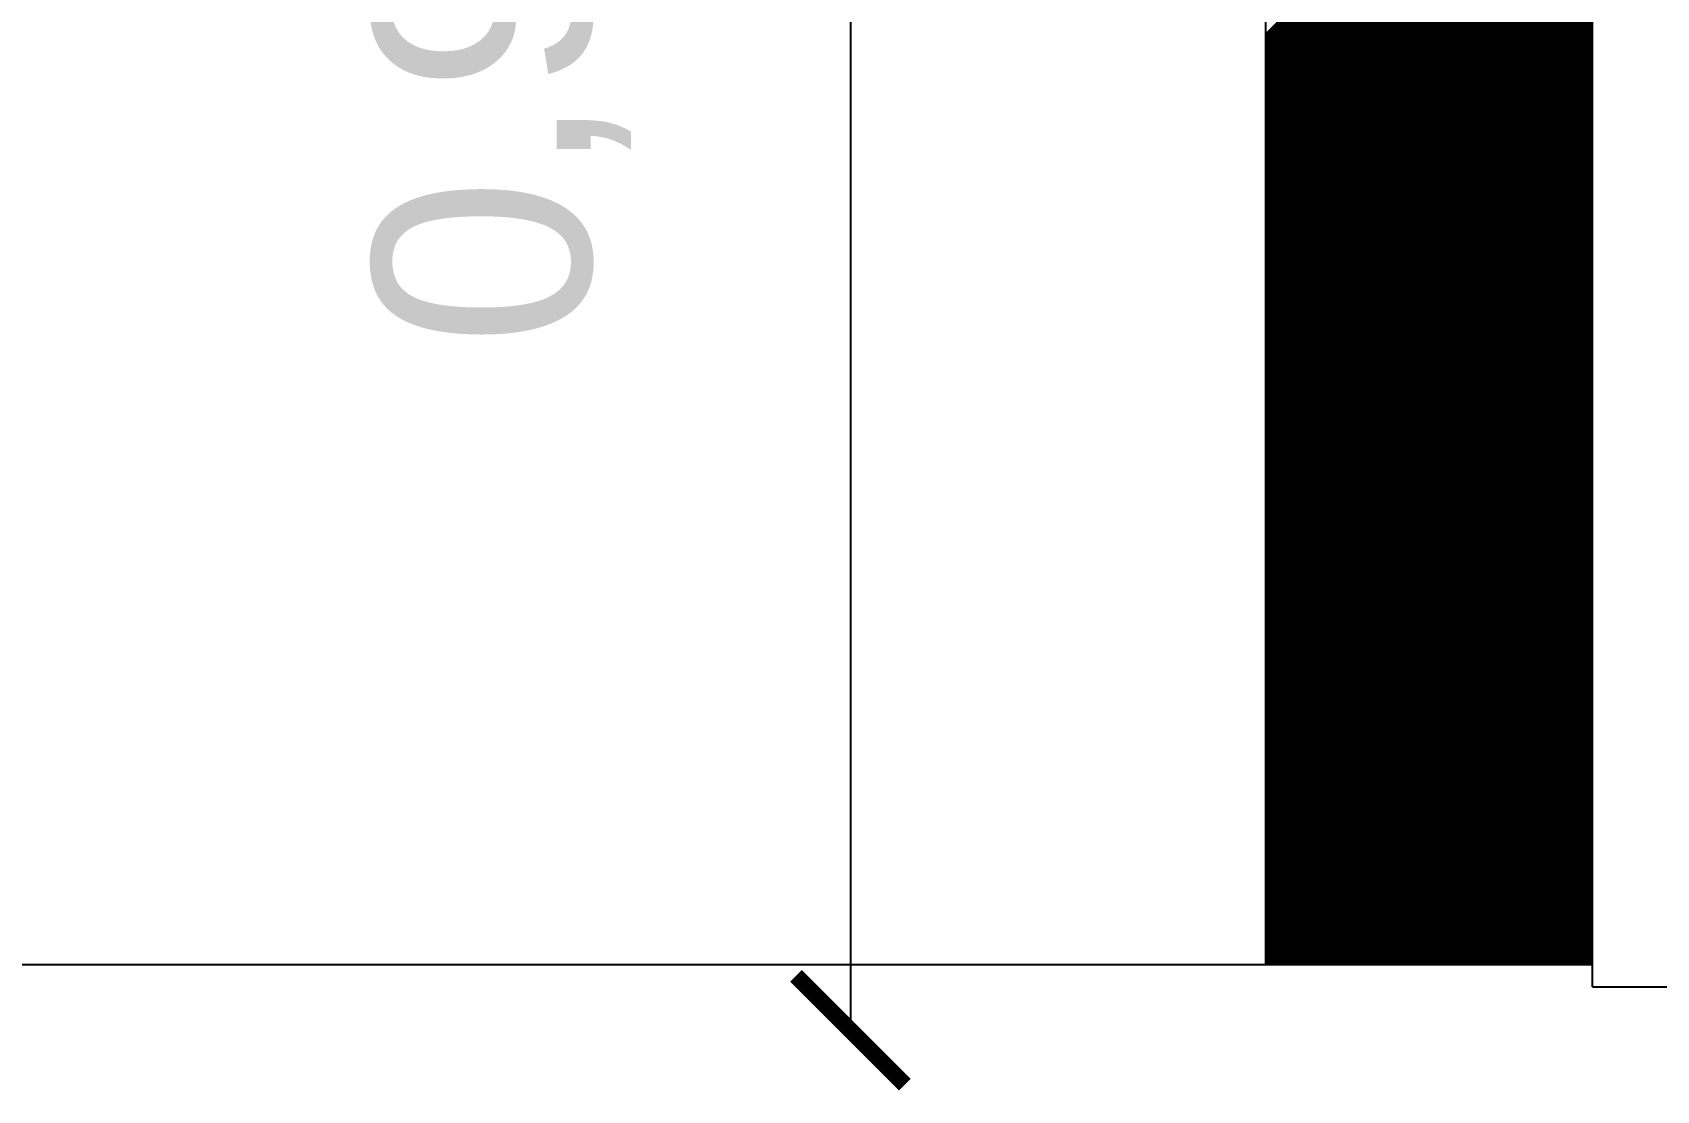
# Model space of a CAD drawing. Header units: millimetres. Extents: x -72 to 470, y 3 to 161.
# Drawn here: x 440.204 to 440.95, y 57.968 to 58.454 of the extents above; entities that cross this region are included whole.
import ezdxf

# ---------------------------------------------------------------- set-up
doc = ezdxf.new("R2010")
doc.units = ezdxf.units.MM
doc.layers.get('0').update_dxf_attribs({"color": 3})
doc.layers.add('COTAS', color=7, linetype='Continuous')
doc.layers.add('LAYER2', color=5, linetype='Continuous')
doc.styles.get("Standard").update_dxf_attribs({"font": 'arial.ttf'})
doc.dimstyles.new('ISO-25', dxfattribs={"dimtxt": 0.1, "dimasz": 0.05, "dimexe": 1.25, "dimexo": 0.625, "dimgap": 0.1, "dimtad": 1, "dimzin": 1, "dimtxsty": 'Standard', "dimblk": 'ARCHTICK', "dimcen": 2.5, "dimse1": 1, "dimse2": 1, "dimazin": 3, "dimtfac": 1, "dimtmove": 0, "dimatfit": 3, "dimldrblk": 'ARCHTICK', "dimfxl": 1, "dimarcsym": 0})

# ---------------------------------------------------------------- blocks, each defined once
blk = doc.blocks.new('_ArchTick')
at = {"color": 0, "linetype": 'ByBlock', "const_width": 0.15}
blk.add_lwpolyline([(-0.5, -0.5), (0.5, 0.5)], dxfattribs=at)
blk = doc.blocks.new('*D85')
at = {"layer": 'COTAS', "color": 0, "lineweight": -2, "transparency": 16777216}
blk.add_line((440.57932, 58.89538), (440.57932, 57.99538), dxfattribs=at)
at = {"layer": 'Defpoints', "color": 0, "transparency": 16777216}
for p in [(440.77023, 58.89538), (440.57932, 57.99538), (440.77023, 57.99538)]:
    blk.add_point(p, dxfattribs=at)
at = {"layer": 'COTAS', "color": 0, "lineweight": -2, "transparency": 16777216, "xscale": 0.05, "yscale": 0.05, "zscale": 0.05}
for p, rotation in [((440.57932, 58.89538), 90), ((440.57932, 57.99538), 270)]:
    blk.add_blockref('_ArchTick', p, dxfattribs=dict(at, rotation=rotation))
at = {"layer": 'COTAS', "color": 0, "transparency": 16777216, "insert": (440.41923, 58.44538), "char_height": 0.1, "attachment_point": 5, "rotation": 90}
blk.add_mtext('0,90', dxfattribs=at)

msp = doc.modelspace()

# ---------------------------------------------------------------- linework, layer by layer
at = {"layer": 'LAYER2'}
for p, q in [((440.77023, 58.02538), (440.77023, 58.89538)), ((440.92023, 58.01538), (440.92023, 58.89538)), ((440.92023, 58.02538), (433.77023, 58.02538)), ((440.92023, 58.01538), (442.40023, 58.01538))]:
    msp.add_line(p, q, dxfattribs=at)
at = {"layer": 'LAYER2', "color": 252, "linetype": 'Continuous', "true_color": 0x939598}
for p, q in [((440.77023, 58.45292), (440.92023, 58.60292)), ((440.77023, 58.45247), (440.92023, 58.60247)), ((440.77023, 58.45157), (440.92023, 58.60157)), ((440.77023, 58.45112), (440.92023, 58.60112)), ((440.77023, 58.45023), (440.92023, 58.60023)), ((440.77023, 58.44978), (440.92023, 58.59978)), ((440.77023, 58.44888), (440.92023, 58.59888)), ((440.77023, 58.44843), (440.92023, 58.59843)), ((440.77023, 58.44753), (440.92023, 58.59753)), ((440.77023, 58.44708), (440.92023, 58.59708)), ((440.77023, 58.44618), (440.92023, 58.59618)), ((440.77023, 58.44574), (440.92023, 58.59574)), ((440.77023, 58.44484), (440.92023, 58.59484)), ((440.77023, 58.44439), (440.92023, 58.59439)), ((440.77023, 58.44349), (440.92023, 58.59349)), ((440.77023, 58.44304), (440.92023, 58.59304)), ((440.77023, 58.44214), (440.92023, 58.59214)), ((440.77023, 58.44169), (440.92023, 58.59169)), ((440.77023, 58.4408), (440.92023, 58.5908)), ((440.77023, 58.44035), (440.92023, 58.59035)), ((440.77023, 58.43945), (440.92023, 58.58945)), ((440.77023, 58.439), (440.92023, 58.589)), ((440.77023, 58.4381), (440.92023, 58.5881)), ((440.77023, 58.43765), (440.92023, 58.58765)), ((440.77023, 58.43676), (440.92023, 58.58676)), ((440.77023, 58.43631), (440.92023, 58.58631)), ((440.77023, 58.43541), (440.92023, 58.58541)), ((440.77023, 58.43496), (440.92023, 58.58496)), ((440.77023, 58.43406), (440.92023, 58.58406)), ((440.77023, 58.43361), (440.92023, 58.58361)), ((440.77023, 58.43271), (440.92023, 58.58271)), ((440.77023, 58.43227), (440.92023, 58.58227)), ((440.77023, 58.43137), (440.92023, 58.58137)), ((440.77023, 58.43092), (440.92023, 58.58092)), ((440.77023, 58.43002), (440.92023, 58.58002)), ((440.77023, 58.42957), (440.92023, 58.57957)), ((440.77023, 58.42867), (440.92023, 58.57867)), ((440.77023, 58.42822), (440.92023, 58.57822)), ((440.77023, 58.42733), (440.92023, 58.57733)), ((440.77023, 58.42688), (440.92023, 58.57688)), ((440.77023, 58.42598), (440.92023, 58.57598)), ((440.77023, 58.42553), (440.92023, 58.57553)), ((440.77023, 58.42463), (440.92023, 58.57463)), ((440.77023, 58.42418), (440.92023, 58.57418)), ((440.77023, 58.42329), (440.92023, 58.57329)), ((440.77023, 58.42284), (440.92023, 58.57284)), ((440.77023, 58.42194), (440.92023, 58.57194)), ((440.77023, 58.42149), (440.92023, 58.57149)), ((440.77023, 58.42059), (440.92023, 58.57059)), ((440.77023, 58.42014), (440.92023, 58.57014)), ((440.77023, 58.41924), (440.92023, 58.56924)), ((440.77023, 58.41879), (440.92023, 58.56879)), ((440.77023, 58.4179), (440.92023, 58.5679)), ((440.77023, 58.41745), (440.92023, 58.56745)), ((440.77023, 58.41655), (440.92023, 58.56655)), ((440.77023, 58.4161), (440.92023, 58.5661)), ((440.77023, 58.4152), (440.92023, 58.5652)), ((440.77023, 58.41475), (440.92023, 58.56475)), ((440.77023, 58.41386), (440.92023, 58.56386)), ((440.77023, 58.41341), (440.92023, 58.56341)), ((440.77023, 58.41251), (440.92023, 58.56251)), ((440.77023, 58.41206), (440.92023, 58.56206)), ((440.77023, 58.41116), (440.92023, 58.56116)), ((440.77023, 58.41071), (440.92023, 58.56071)), ((440.77023, 58.40981), (440.92023, 58.55981)), ((440.77023, 58.40937), (440.92023, 58.55937)), ((440.77023, 58.40847), (440.92023, 58.55847)), ((440.77023, 58.40802), (440.92023, 58.55802)), ((440.77023, 58.40712), (440.92023, 58.55712)), ((440.77023, 58.40667), (440.92023, 58.55667)), ((440.77023, 58.40577), (440.92023, 58.55577)), ((440.77023, 58.40532), (440.92023, 58.55532)), ((440.77023, 58.40443), (440.92023, 58.55443)), ((440.77023, 58.40398), (440.92023, 58.55398)), ((440.77023, 58.40308), (440.92023, 58.55308)), ((440.77023, 58.40263), (440.92023, 58.55263)), ((440.77023, 58.40173), (440.92023, 58.55173)), ((440.77023, 58.40128), (440.92023, 58.55128)), ((440.77023, 58.40039), (440.92023, 58.55039)), ((440.77023, 58.39994), (440.92023, 58.54994)), ((440.77023, 58.39904), (440.92023, 58.54904)), ((440.77023, 58.39859), (440.92023, 58.54859)), ((440.77023, 58.39769), (440.92023, 58.54769)), ((440.77023, 58.39724), (440.92023, 58.54724)), ((440.77023, 58.39634), (440.92023, 58.54634)), ((440.77023, 58.3959), (440.92023, 58.5459)), ((440.77023, 58.395), (440.92023, 58.545)), ((440.77023, 58.39455), (440.92023, 58.54455)), ((440.77023, 58.39365), (440.92023, 58.54365)), ((440.77023, 58.3932), (440.92023, 58.5432)), ((440.77023, 58.3923), (440.92023, 58.5423)), ((440.77023, 58.39185), (440.92023, 58.54185)), ((440.77023, 58.39096), (440.92023, 58.54096)), ((440.77023, 58.39051), (440.92023, 58.54051)), ((440.77023, 58.38961), (440.92023, 58.53961)), ((440.77023, 58.38916), (440.92023, 58.53916)), ((440.77023, 58.38826), (440.92023, 58.53826)), ((440.77023, 58.38781), (440.92023, 58.53781)), ((440.77023, 58.38692), (440.92023, 58.53692)), ((440.77023, 58.38647), (440.92023, 58.53647)), ((440.77023, 58.38557), (440.92023, 58.53557)), ((440.77023, 58.38512), (440.92023, 58.53512)), ((440.77023, 58.38422), (440.92023, 58.53422)), ((440.77023, 58.38377), (440.92023, 58.53377)), ((440.77023, 58.38287), (440.92023, 58.53287)), ((440.77023, 58.38242), (440.92023, 58.53242)), ((440.77023, 58.38153), (440.92023, 58.53153)), ((440.77023, 58.38108), (440.92023, 58.53108)), ((440.77023, 58.38018), (440.92023, 58.53018)), ((440.77023, 58.37973), (440.92023, 58.52973)), ((440.77023, 58.37883), (440.92023, 58.52883)), ((440.77023, 58.37838), (440.92023, 58.52838)), ((440.77023, 58.37749), (440.92023, 58.52749)), ((440.77023, 58.37704), (440.92023, 58.52704)), ((440.77023, 58.37614), (440.92023, 58.52614)), ((440.77023, 58.37569), (440.92023, 58.52569)), ((440.77023, 58.37479), (440.92023, 58.52479)), ((440.77023, 58.37434), (440.92023, 58.52434)), ((440.77023, 58.37344), (440.92023, 58.52344)), ((440.77023, 58.373), (440.92023, 58.523)), ((440.77023, 58.3721), (440.92023, 58.5221)), ((440.77023, 58.37165), (440.92023, 58.52165)), ((440.77023, 58.37075), (440.92023, 58.52075)), ((440.77023, 58.3703), (440.92023, 58.5203)), ((440.77023, 58.3694), (440.92023, 58.5194)), ((440.77023, 58.36895), (440.92023, 58.51895)), ((440.77023, 58.36806), (440.92023, 58.51806)), ((440.77023, 58.36761), (440.92023, 58.51761)), ((440.77023, 58.36671), (440.92023, 58.51671)), ((440.77023, 58.36626), (440.92023, 58.51626)), ((440.77023, 58.36536), (440.92023, 58.51536)), ((440.77023, 58.36491), (440.92023, 58.51491)), ((440.77023, 58.36402), (440.92023, 58.51402)), ((440.77023, 58.36357), (440.92023, 58.51357)), ((440.77023, 58.36267), (440.92023, 58.51267)), ((440.77023, 58.36222), (440.92023, 58.51222)), ((440.77023, 58.36132), (440.92023, 58.51132)), ((440.77023, 58.36087), (440.92023, 58.51087)), ((440.77023, 58.35997), (440.92023, 58.50997)), ((440.77023, 58.35953), (440.92023, 58.50953)), ((440.77023, 58.35863), (440.92023, 58.50863)), ((440.77023, 58.35818), (440.92023, 58.50818)), ((440.77023, 58.35728), (440.92023, 58.50728)), ((440.77023, 58.35683), (440.92023, 58.50683)), ((440.77023, 58.35593), (440.92023, 58.50593)), ((440.77023, 58.35548), (440.92023, 58.50548)), ((440.77023, 58.35459), (440.92023, 58.50459)), ((440.77023, 58.35414), (440.92023, 58.50414)), ((440.77023, 58.35324), (440.92023, 58.50324)), ((440.77023, 58.35279), (440.92023, 58.50279)), ((440.77023, 58.35189), (440.92023, 58.50189)), ((440.77023, 58.35144), (440.92023, 58.50144)), ((440.77023, 58.35055), (440.92023, 58.50055)), ((440.77023, 58.3501), (440.92023, 58.5001)), ((440.77023, 58.3492), (440.92023, 58.4992)), ((440.77023, 58.34875), (440.92023, 58.49875)), ((440.77023, 58.34785), (440.92023, 58.49785)), ((440.77023, 58.3474), (440.92023, 58.4974)), ((440.77023, 58.3465), (440.92023, 58.4965)), ((440.77023, 58.34605), (440.92023, 58.49605)), ((440.77023, 58.34516), (440.92023, 58.49516)), ((440.77023, 58.34471), (440.92023, 58.49471)), ((440.77023, 58.34381), (440.92023, 58.49381)), ((440.77023, 58.34336), (440.92023, 58.49336)), ((440.77023, 58.34246), (440.92023, 58.49246)), ((440.77023, 58.34201), (440.92023, 58.49201)), ((440.77023, 58.34112), (440.92023, 58.49112)), ((440.77023, 58.34067), (440.92023, 58.49067)), ((440.77023, 58.33977), (440.92023, 58.48977)), ((440.77023, 58.33932), (440.92023, 58.48932)), ((440.77023, 58.33842), (440.92023, 58.48842)), ((440.77023, 58.33797), (440.92023, 58.48797)), ((440.77023, 58.33707), (440.92023, 58.48707)), ((440.77023, 58.33663), (440.92023, 58.48663)), ((440.77023, 58.33573), (440.92023, 58.48573)), ((440.77023, 58.33528), (440.92023, 58.48528)), ((440.77023, 58.33438), (440.92023, 58.48438)), ((440.77023, 58.33393), (440.92023, 58.48393)), ((440.77023, 58.33303), (440.92023, 58.48303)), ((440.77023, 58.33258), (440.92023, 58.48258)), ((440.77023, 58.33169), (440.92023, 58.48169)), ((440.77023, 58.33124), (440.92023, 58.48124)), ((440.77023, 58.33034), (440.92023, 58.48034)), ((440.77023, 58.32989), (440.92023, 58.47989)), ((440.77023, 58.32899), (440.92023, 58.47899)), ((440.77023, 58.32854), (440.92023, 58.47854)), ((440.77023, 58.32765), (440.92023, 58.47765)), ((440.77023, 58.3272), (440.92023, 58.4772)), ((440.77023, 58.3263), (440.92023, 58.4763)), ((440.77023, 58.32585), (440.92023, 58.47585)), ((440.77023, 58.32495), (440.92023, 58.47495)), ((440.77023, 58.3245), (440.92023, 58.4745)), ((440.77023, 58.3236), (440.92023, 58.4736)), ((440.77023, 58.32316), (440.92023, 58.47316)), ((440.77023, 58.32226), (440.92023, 58.47226)), ((440.77023, 58.32181), (440.92023, 58.47181)), ((440.77023, 58.32091), (440.92023, 58.47091)), ((440.77023, 58.32046), (440.92023, 58.47046)), ((440.77023, 58.31956), (440.92023, 58.46956)), ((440.77023, 58.31911), (440.92023, 58.46911)), ((440.77023, 58.31822), (440.92023, 58.46822)), ((440.77023, 58.31777), (440.92023, 58.46777)), ((440.77023, 58.31687), (440.92023, 58.46687)), ((440.77023, 58.31642), (440.92023, 58.46642)), ((440.77023, 58.31552), (440.92023, 58.46552)), ((440.77023, 58.31507), (440.92023, 58.46507)), ((440.77023, 58.31417), (440.92023, 58.46417)), ((440.77023, 58.31373), (440.92023, 58.46373)), ((440.77023, 58.31283), (440.92023, 58.46283)), ((440.77023, 58.31238), (440.92023, 58.46238)), ((440.77023, 58.31148), (440.92023, 58.46148)), ((440.77023, 58.31103), (440.92023, 58.46103)), ((440.77023, 58.31013), (440.92023, 58.46013)), ((440.77023, 58.30968), (440.92023, 58.45968)), ((440.77023, 58.30879), (440.92023, 58.45879)), ((440.77023, 58.30834), (440.92023, 58.45834)), ((440.77023, 58.30744), (440.92023, 58.45744)), ((440.77023, 58.30699), (440.92023, 58.45699)), ((440.77023, 58.30609), (440.92023, 58.45609)), ((440.77023, 58.30564), (440.92023, 58.45564)), ((440.77023, 58.30475), (440.92023, 58.45475)), ((440.77023, 58.3043), (440.92023, 58.4543)), ((440.77023, 58.3034), (440.92023, 58.4534)), ((440.77023, 58.30295), (440.92023, 58.45295)), ((440.77023, 58.30205), (440.92023, 58.45205)), ((440.77023, 58.3016), (440.92023, 58.4516)), ((440.77023, 58.3007), (440.92023, 58.4507)), ((440.77023, 58.30026), (440.92023, 58.45026)), ((440.77023, 58.29936), (440.92023, 58.44936)), ((440.77023, 58.29891), (440.92023, 58.44891)), ((440.77023, 58.29801), (440.92023, 58.44801)), ((440.77023, 58.29756), (440.92023, 58.44756)), ((440.77023, 58.29666), (440.92023, 58.44666)), ((440.77023, 58.29621), (440.92023, 58.44621)), ((440.77023, 58.29532), (440.92023, 58.44532)), ((440.77023, 58.29487), (440.92023, 58.44487)), ((440.77023, 58.29397), (440.92023, 58.44397)), ((440.77023, 58.29352), (440.92023, 58.44352)), ((440.77023, 58.29262), (440.92023, 58.44262)), ((440.77023, 58.29217), (440.92023, 58.44217)), ((440.77023, 58.29128), (440.92023, 58.44128)), ((440.77023, 58.29083), (440.92023, 58.44083)), ((440.77023, 58.28993), (440.92023, 58.43993)), ((440.77023, 58.28948), (440.92023, 58.43948)), ((440.77023, 58.28858), (440.92023, 58.43858)), ((440.77023, 58.28813), (440.92023, 58.43813)), ((440.77023, 58.28723), (440.92023, 58.43723)), ((440.77023, 58.28679), (440.92023, 58.43679)), ((440.77023, 58.28589), (440.92023, 58.43589)), ((440.77023, 58.28544), (440.92023, 58.43544)), ((440.77023, 58.28454), (440.92023, 58.43454)), ((440.77023, 58.28409), (440.92023, 58.43409)), ((440.77023, 58.28319), (440.92023, 58.43319)), ((440.77023, 58.28274), (440.92023, 58.43274)), ((440.77023, 58.28185), (440.92023, 58.43185)), ((440.77023, 58.2814), (440.92023, 58.4314)), ((440.77023, 58.2805), (440.92023, 58.4305)), ((440.77023, 58.28005), (440.92023, 58.43005)), ((440.77023, 58.27915), (440.92023, 58.42915)), ((440.77023, 58.2787), (440.92023, 58.4287)), ((440.77023, 58.2778), (440.92023, 58.4278)), ((440.77023, 58.27736), (440.92023, 58.42736)), ((440.77023, 58.27646), (440.92023, 58.42646)), ((440.77023, 58.27601), (440.92023, 58.42601)), ((440.77023, 58.27511), (440.92023, 58.42511)), ((440.77023, 58.27466), (440.92023, 58.42466)), ((440.77023, 58.27376), (440.92023, 58.42376)), ((440.77023, 58.27331), (440.92023, 58.42331)), ((440.77023, 58.27242), (440.92023, 58.42242)), ((440.77023, 58.27197), (440.92023, 58.42197)), ((440.77023, 58.27107), (440.92023, 58.42107)), ((440.77023, 58.27062), (440.92023, 58.42062)), ((440.77023, 58.26972), (440.92023, 58.41972)), ((440.77023, 58.26927), (440.92023, 58.41927)), ((440.77023, 58.26838), (440.92023, 58.41838)), ((440.77023, 58.26793), (440.92023, 58.41793)), ((440.77023, 58.26703), (440.92023, 58.41703)), ((440.77023, 58.26658), (440.92023, 58.41658)), ((440.77023, 58.26568), (440.92023, 58.41568)), ((440.77023, 58.26523), (440.92023, 58.41523)), ((440.77023, 58.26433), (440.92023, 58.41433)), ((440.77023, 58.26389), (440.92023, 58.41389)), ((440.77023, 58.26299), (440.92023, 58.41299)), ((440.77023, 58.26254), (440.92023, 58.41254)), ((440.77023, 58.26164), (440.92023, 58.41164)), ((440.77023, 58.26119), (440.92023, 58.41119)), ((440.77023, 58.26029), (440.92023, 58.41029)), ((440.77023, 58.25984), (440.92023, 58.40984)), ((440.77023, 58.25895), (440.92023, 58.40895)), ((440.77023, 58.2585), (440.92023, 58.4085)), ((440.77023, 58.2576), (440.92023, 58.4076)), ((440.77023, 58.25715), (440.92023, 58.40715)), ((440.77023, 58.25625), (440.92023, 58.40625)), ((440.77023, 58.2558), (440.92023, 58.4058)), ((440.77023, 58.25491), (440.92023, 58.40491)), ((440.77023, 58.25446), (440.92023, 58.40446)), ((440.77023, 58.25356), (440.92023, 58.40356)), ((440.77023, 58.25311), (440.92023, 58.40311)), ((440.77023, 58.25221), (440.92023, 58.40221)), ((440.77023, 58.25176), (440.92023, 58.40176)), ((440.77023, 58.25086), (440.92023, 58.40086)), ((440.77023, 58.25042), (440.92023, 58.40042)), ((440.77023, 58.24952), (440.92023, 58.39952)), ((440.77023, 58.24907), (440.92023, 58.39907)), ((440.77023, 58.24817), (440.92023, 58.39817)), ((440.77023, 58.24772), (440.92023, 58.39772)), ((440.77023, 58.24682), (440.92023, 58.39682)), ((440.77023, 58.24637), (440.92023, 58.39637)), ((440.77023, 58.24548), (440.92023, 58.39548)), ((440.77023, 58.24503), (440.92023, 58.39503)), ((440.77023, 58.24413), (440.92023, 58.39413)), ((440.77023, 58.24368), (440.92023, 58.39368)), ((440.77023, 58.24278), (440.92023, 58.39278)), ((440.77023, 58.24233), (440.92023, 58.39233)), ((440.77023, 58.24143), (440.92023, 58.39143)), ((440.77023, 58.24099), (440.92023, 58.39099)), ((440.77023, 58.24009), (440.92023, 58.39009)), ((440.77023, 58.23964), (440.92023, 58.38964)), ((440.77023, 58.23874), (440.92023, 58.38874)), ((440.77023, 58.23829), (440.92023, 58.38829)), ((440.77023, 58.23739), (440.92023, 58.38739)), ((440.77023, 58.23694), (440.92023, 58.38694)), ((440.77023, 58.23605), (440.92023, 58.38605)), ((440.77023, 58.2356), (440.92023, 58.3856)), ((440.77023, 58.2347), (440.92023, 58.3847)), ((440.77023, 58.23425), (440.92023, 58.38425)), ((440.77023, 58.23335), (440.92023, 58.38335)), ((440.77023, 58.2329), (440.92023, 58.3829)), ((440.77023, 58.23201), (440.92023, 58.38201)), ((440.77023, 58.23156), (440.92023, 58.38156)), ((440.77023, 58.23066), (440.92023, 58.38066)), ((440.77023, 58.23021), (440.92023, 58.38021)), ((440.77023, 58.22931), (440.92023, 58.37931)), ((440.77023, 58.22886), (440.92023, 58.37886)), ((440.77023, 58.22796), (440.92023, 58.37796)), ((440.77023, 58.22752), (440.92023, 58.37752)), ((440.77023, 58.22662), (440.92023, 58.37662)), ((440.77023, 58.22617), (440.92023, 58.37617)), ((440.77023, 58.22527), (440.92023, 58.37527)), ((440.77023, 58.22482), (440.92023, 58.37482)), ((440.77023, 58.22392), (440.92023, 58.37392)), ((440.77023, 58.22347), (440.92023, 58.37347)), ((440.77023, 58.22258), (440.92023, 58.37258)), ((440.77023, 58.22213), (440.92023, 58.37213)), ((440.77023, 58.22123), (440.92023, 58.37123)), ((440.77023, 58.22078), (440.92023, 58.37078)), ((440.77023, 58.21988), (440.92023, 58.36988)), ((440.77023, 58.21943), (440.92023, 58.36943)), ((440.77023, 58.21854), (440.92023, 58.36854)), ((440.77023, 58.21809), (440.92023, 58.36809)), ((440.77023, 58.21719), (440.92023, 58.36719)), ((440.77023, 58.21674), (440.92023, 58.36674)), ((440.77023, 58.21584), (440.92023, 58.36584)), ((440.77023, 58.21539), (440.92023, 58.36539)), ((440.77023, 58.21449), (440.92023, 58.36449)), ((440.77023, 58.21405), (440.92023, 58.36405)), ((440.77023, 58.21315), (440.92023, 58.36315)), ((440.77023, 58.2127), (440.92023, 58.3627)), ((440.77023, 58.2118), (440.92023, 58.3618)), ((440.77023, 58.21135), (440.92023, 58.36135)), ((440.77023, 58.21045), (440.92023, 58.36045)), ((440.77023, 58.21), (440.92023, 58.36)), ((440.77023, 58.20911), (440.92023, 58.35911)), ((440.77023, 58.20866), (440.92023, 58.35866)), ((440.77023, 58.20776), (440.92023, 58.35776)), ((440.77023, 58.20731), (440.92023, 58.35731)), ((440.77023, 58.20641), (440.92023, 58.35641)), ((440.77023, 58.20596), (440.92023, 58.35596)), ((440.77023, 58.20506), (440.92023, 58.35506)), ((440.77023, 58.20462), (440.92023, 58.35462)), ((440.77023, 58.20372), (440.92023, 58.35372)), ((440.77023, 58.20327), (440.92023, 58.35327)), ((440.77023, 58.20237), (440.92023, 58.35237)), ((440.77023, 58.20192), (440.92023, 58.35192)), ((440.77023, 58.20102), (440.92023, 58.35102)), ((440.77023, 58.20057), (440.92023, 58.35057)), ((440.77023, 58.19968), (440.92023, 58.34968)), ((440.77023, 58.19923), (440.92023, 58.34923)), ((440.77023, 58.19833), (440.92023, 58.34833)), ((440.77023, 58.19788), (440.92023, 58.34788)), ((440.77023, 58.19698), (440.92023, 58.34698)), ((440.77023, 58.19653), (440.92023, 58.34653)), ((440.77023, 58.19564), (440.92023, 58.34564)), ((440.77023, 58.19519), (440.92023, 58.34519)), ((440.77023, 58.19429), (440.92023, 58.34429)), ((440.77023, 58.19384), (440.92023, 58.34384)), ((440.77023, 58.19294), (440.92023, 58.34294)), ((440.77023, 58.19249), (440.92023, 58.34249)), ((440.77023, 58.19159), (440.92023, 58.34159)), ((440.77023, 58.19115), (440.92023, 58.34115)), ((440.77023, 58.19025), (440.92023, 58.34025)), ((440.77023, 58.1898), (440.92023, 58.3398)), ((440.77023, 58.1889), (440.92023, 58.3389)), ((440.77023, 58.18845), (440.92023, 58.33845)), ((440.77023, 58.18755), (440.92023, 58.33755)), ((440.77023, 58.1871), (440.92023, 58.3371)), ((440.77023, 58.18621), (440.92023, 58.33621)), ((440.77023, 58.18576), (440.92023, 58.33576)), ((440.77023, 58.18486), (440.92023, 58.33486)), ((440.77023, 58.18441), (440.92023, 58.33441)), ((440.77023, 58.18351), (440.92023, 58.33351)), ((440.77023, 58.18306), (440.92023, 58.33306)), ((440.77023, 58.18217), (440.92023, 58.33217)), ((440.77023, 58.18172), (440.92023, 58.33172)), ((440.77023, 58.18082), (440.92023, 58.33082)), ((440.77023, 58.18037), (440.92023, 58.33037)), ((440.77023, 58.17947), (440.92023, 58.32947)), ((440.77023, 58.17902), (440.92023, 58.32902)), ((440.77023, 58.17812), (440.92023, 58.32812)), ((440.77023, 58.17768), (440.92023, 58.32768)), ((440.77023, 58.17678), (440.92023, 58.32678)), ((440.77023, 58.17633), (440.92023, 58.32633)), ((440.77023, 58.17543), (440.92023, 58.32543)), ((440.77023, 58.17498), (440.92023, 58.32498)), ((440.77023, 58.17408), (440.92023, 58.32408)), ((440.77023, 58.17363), (440.92023, 58.32363)), ((440.77023, 58.17274), (440.92023, 58.32274)), ((440.77023, 58.17229), (440.92023, 58.32229)), ((440.77023, 58.17139), (440.92023, 58.32139)), ((440.77023, 58.17094), (440.92023, 58.32094)), ((440.77023, 58.17004), (440.92023, 58.32004)), ((440.77023, 58.16959), (440.92023, 58.31959)), ((440.77023, 58.16869), (440.92023, 58.31869)), ((440.77023, 58.16825), (440.92023, 58.31825)), ((440.77023, 58.16735), (440.92023, 58.31735)), ((440.77023, 58.1669), (440.92023, 58.3169)), ((440.77023, 58.166), (440.92023, 58.316)), ((440.77023, 58.16555), (440.92023, 58.31555)), ((440.77023, 58.16465), (440.92023, 58.31465)), ((440.77023, 58.1642), (440.92023, 58.3142)), ((440.77023, 58.16331), (440.92023, 58.31331)), ((440.77023, 58.16286), (440.92023, 58.31286)), ((440.77023, 58.16196), (440.92023, 58.31196)), ((440.77023, 58.16151), (440.92023, 58.31151)), ((440.77023, 58.16061), (440.92023, 58.31061)), ((440.77023, 58.16016), (440.92023, 58.31016)), ((440.77023, 58.15927), (440.92023, 58.30927)), ((440.77023, 58.15882), (440.92023, 58.30882)), ((440.77023, 58.15792), (440.92023, 58.30792)), ((440.77023, 58.15747), (440.92023, 58.30747)), ((440.77023, 58.15657), (440.92023, 58.30657)), ((440.77023, 58.15612), (440.92023, 58.30612)), ((440.77023, 58.15522), (440.92023, 58.30522)), ((440.77023, 58.15478), (440.92023, 58.30478)), ((440.77023, 58.15388), (440.92023, 58.30388)), ((440.77023, 58.15343), (440.92023, 58.30343)), ((440.77023, 58.15253), (440.92023, 58.30253)), ((440.77023, 58.15208), (440.92023, 58.30208)), ((440.77023, 58.15118), (440.92023, 58.30118)), ((440.77023, 58.15073), (440.92023, 58.30073)), ((440.77023, 58.14984), (440.92023, 58.29984)), ((440.77023, 58.14939), (440.92023, 58.29939)), ((440.77023, 58.14849), (440.92023, 58.29849)), ((440.77023, 58.14804), (440.92023, 58.29804)), ((440.77023, 58.14714), (440.92023, 58.29714)), ((440.77023, 58.14669), (440.92023, 58.29669)), ((440.77023, 58.1458), (440.92023, 58.2958)), ((440.77023, 58.14535), (440.92023, 58.29535)), ((440.77023, 58.14445), (440.92023, 58.29445)), ((440.77023, 58.144), (440.92023, 58.294)), ((440.77023, 58.1431), (440.92023, 58.2931)), ((440.77023, 58.14265), (440.92023, 58.29265)), ((440.77023, 58.14175), (440.92023, 58.29175)), ((440.77023, 58.14131), (440.92023, 58.29131)), ((440.77023, 58.14041), (440.92023, 58.29041)), ((440.77023, 58.13996), (440.92023, 58.28996)), ((440.77023, 58.13906), (440.92023, 58.28906)), ((440.77023, 58.13861), (440.92023, 58.28861)), ((440.77023, 58.13771), (440.92023, 58.28771)), ((440.77023, 58.13726), (440.92023, 58.28726)), ((440.77023, 58.13637), (440.92023, 58.28637)), ((440.77023, 58.13592), (440.92023, 58.28592)), ((440.77023, 58.13502), (440.92023, 58.28502)), ((440.77023, 58.13457), (440.92023, 58.28457)), ((440.77023, 58.13367), (440.92023, 58.28367)), ((440.77023, 58.13322), (440.92023, 58.28322)), ((440.77023, 58.13232), (440.92023, 58.28232)), ((440.77023, 58.13188), (440.92023, 58.28188)), ((440.77023, 58.13098), (440.92023, 58.28098)), ((440.77023, 58.13053), (440.92023, 58.28053)), ((440.77023, 58.12963), (440.92023, 58.27963)), ((440.77023, 58.12918), (440.92023, 58.27918)), ((440.77023, 58.12828), (440.92023, 58.27828)), ((440.77023, 58.12783), (440.92023, 58.27783)), ((440.77023, 58.12694), (440.92023, 58.27694)), ((440.77023, 58.12649), (440.92023, 58.27649)), ((440.77023, 58.12559), (440.92023, 58.27559)), ((440.77023, 58.12514), (440.92023, 58.27514)), ((440.77023, 58.12424), (440.92023, 58.27424)), ((440.77023, 58.12379), (440.92023, 58.27379)), ((440.77023, 58.1229), (440.92023, 58.2729)), ((440.77023, 58.12245), (440.92023, 58.27245)), ((440.77023, 58.12155), (440.92023, 58.27155)), ((440.77023, 58.1211), (440.92023, 58.2711)), ((440.77023, 58.1202), (440.92023, 58.2702)), ((440.77023, 58.11975), (440.92023, 58.26975)), ((440.77023, 58.11885), (440.92023, 58.26885)), ((440.77023, 58.11841), (440.92023, 58.26841)), ((440.77023, 58.11751), (440.92023, 58.26751)), ((440.77023, 58.11706), (440.92023, 58.26706)), ((440.77023, 58.11616), (440.92023, 58.26616)), ((440.77023, 58.11571), (440.92023, 58.26571)), ((440.77023, 58.11481), (440.92023, 58.26481)), ((440.77023, 58.11436), (440.92023, 58.26436)), ((440.77023, 58.11347), (440.92023, 58.26347)), ((440.77023, 58.11302), (440.92023, 58.26302)), ((440.77023, 58.11212), (440.92023, 58.26212)), ((440.77023, 58.11167), (440.92023, 58.26167)), ((440.77023, 58.11077), (440.92023, 58.26077)), ((440.77023, 58.11032), (440.92023, 58.26032)), ((440.77023, 58.10943), (440.92023, 58.25943)), ((440.77023, 58.10898), (440.92023, 58.25898)), ((440.77023, 58.10808), (440.92023, 58.25808)), ((440.77023, 58.10763), (440.92023, 58.25763)), ((440.77023, 58.10673), (440.92023, 58.25673)), ((440.77023, 58.10628), (440.92023, 58.25628)), ((440.77023, 58.10538), (440.92023, 58.25538)), ((440.77023, 58.10494), (440.92023, 58.25494)), ((440.77023, 58.10404), (440.92023, 58.25404)), ((440.77023, 58.10359), (440.92023, 58.25359)), ((440.77023, 58.10269), (440.92023, 58.25269)), ((440.77023, 58.10224), (440.92023, 58.25224)), ((440.77023, 58.10134), (440.92023, 58.25134)), ((440.77023, 58.10089), (440.92023, 58.25089)), ((440.77023, 58.1), (440.92023, 58.25)), ((440.77023, 58.09955), (440.92023, 58.24955)), ((440.77023, 58.09865), (440.92023, 58.24865)), ((440.77023, 58.0982), (440.92023, 58.2482)), ((440.77023, 58.0973), (440.92023, 58.2473)), ((440.77023, 58.09685), (440.92023, 58.24685)), ((440.77023, 58.09595), (440.92023, 58.24595)), ((440.77023, 58.09551), (440.92023, 58.24551)), ((440.77023, 58.09461), (440.92023, 58.24461)), ((440.77023, 58.09416), (440.92023, 58.24416)), ((440.77023, 58.09326), (440.92023, 58.24326)), ((440.77023, 58.09281), (440.92023, 58.24281)), ((440.77023, 58.09191), (440.92023, 58.24191)), ((440.77023, 58.09146), (440.92023, 58.24146)), ((440.77023, 58.09057), (440.92023, 58.24057)), ((440.77023, 58.09012), (440.92023, 58.24012)), ((440.77023, 58.08922), (440.92023, 58.23922)), ((440.77023, 58.08877), (440.92023, 58.23877)), ((440.77023, 58.08787), (440.92023, 58.23787)), ((440.77023, 58.08742), (440.92023, 58.23742)), ((440.77023, 58.08653), (440.92023, 58.23653)), ((440.77023, 58.08608), (440.92023, 58.23608)), ((440.77023, 58.08518), (440.92023, 58.23518)), ((440.77023, 58.08473), (440.92023, 58.23473)), ((440.77023, 58.08383), (440.92023, 58.23383)), ((440.77023, 58.08338), (440.92023, 58.23338)), ((440.77023, 58.08248), (440.92023, 58.23248)), ((440.77023, 58.08204), (440.92023, 58.23204)), ((440.77023, 58.08114), (440.92023, 58.23114)), ((440.77023, 58.08069), (440.92023, 58.23069)), ((440.77023, 58.07979), (440.92023, 58.22979)), ((440.77023, 58.07934), (440.92023, 58.22934)), ((440.77023, 58.07844), (440.92023, 58.22844)), ((440.77023, 58.07799), (440.92023, 58.22799)), ((440.77023, 58.0771), (440.92023, 58.2271)), ((440.77023, 58.07665), (440.92023, 58.22665)), ((440.77023, 58.07575), (440.92023, 58.22575)), ((440.77023, 58.0753), (440.92023, 58.2253)), ((440.77023, 58.0744), (440.92023, 58.2244)), ((440.77023, 58.07395), (440.92023, 58.22395)), ((440.77023, 58.07306), (440.92023, 58.22306)), ((440.77023, 58.07261), (440.92023, 58.22261)), ((440.77023, 58.07171), (440.92023, 58.22171)), ((440.77023, 58.07126), (440.92023, 58.22126)), ((440.77023, 58.07036), (440.92023, 58.22036)), ((440.77023, 58.06991), (440.92023, 58.21991)), ((440.77023, 58.06901), (440.92023, 58.21901)), ((440.77023, 58.06856), (440.92023, 58.21856)), ((440.77023, 58.06767), (440.92023, 58.21767)), ((440.77023, 58.06722), (440.92023, 58.21722)), ((440.77023, 58.06632), (440.92023, 58.21632)), ((440.77023, 58.06587), (440.92023, 58.21587)), ((440.77023, 58.06497), (440.92023, 58.21497)), ((440.77023, 58.06452), (440.92023, 58.21452)), ((440.77023, 58.06363), (440.92023, 58.21363)), ((440.77023, 58.06318), (440.92023, 58.21318)), ((440.77023, 58.06228), (440.92023, 58.21228)), ((440.77023, 58.06183), (440.92023, 58.21183)), ((440.77023, 58.06093), (440.92023, 58.21093)), ((440.77023, 58.06048), (440.92023, 58.21048)), ((440.77023, 58.05958), (440.92023, 58.20958)), ((440.77023, 58.05914), (440.92023, 58.20914)), ((440.77023, 58.05824), (440.92023, 58.20824)), ((440.77023, 58.05779), (440.92023, 58.20779)), ((440.77023, 58.05689), (440.92023, 58.20689)), ((440.77023, 58.05644), (440.92023, 58.20644)), ((440.77023, 58.05554), (440.92023, 58.20554)), ((440.77023, 58.05509), (440.92023, 58.20509)), ((440.77023, 58.0542), (440.92023, 58.2042)), ((440.77023, 58.05375), (440.92023, 58.20375)), ((440.77023, 58.05285), (440.92023, 58.20285)), ((440.77023, 58.0524), (440.92023, 58.2024)), ((440.77023, 58.0515), (440.92023, 58.2015)), ((440.77023, 58.05105), (440.92023, 58.20105)), ((440.77023, 58.05016), (440.92023, 58.20016)), ((440.77023, 58.04971), (440.92023, 58.19971)), ((440.77023, 58.04881), (440.92023, 58.19881)), ((440.77023, 58.04836), (440.92023, 58.19836)), ((440.77023, 58.04746), (440.92023, 58.19746)), ((440.77023, 58.04701), (440.92023, 58.19701)), ((440.77023, 58.04611), (440.92023, 58.19611)), ((440.77023, 58.04567), (440.92023, 58.19567)), ((440.77023, 58.04477), (440.92023, 58.19477)), ((440.77023, 58.04432), (440.92023, 58.19432)), ((440.77023, 58.04342), (440.92023, 58.19342)), ((440.77023, 58.04297), (440.92023, 58.19297)), ((440.77023, 58.04207), (440.92023, 58.19207)), ((440.77023, 58.04162), (440.92023, 58.19162)), ((440.77023, 58.04073), (440.92023, 58.19073)), ((440.77023, 58.04028), (440.92023, 58.19028)), ((440.77023, 58.03938), (440.92023, 58.18938)), ((440.77023, 58.03893), (440.92023, 58.18893)), ((440.77023, 58.03803), (440.92023, 58.18803)), ((440.77023, 58.03758), (440.92023, 58.18758)), ((440.77023, 58.03669), (440.92023, 58.18669)), ((440.77023, 58.03624), (440.92023, 58.18624)), ((440.77023, 58.03534), (440.92023, 58.18534)), ((440.77023, 58.03489), (440.92023, 58.18489)), ((440.77023, 58.03399), (440.92023, 58.18399)), ((440.77023, 58.03354), (440.92023, 58.18354)), ((440.77023, 58.03264), (440.92023, 58.18264)), ((440.77023, 58.03219), (440.92023, 58.18219)), ((440.77023, 58.0313), (440.92023, 58.1813)), ((440.77023, 58.03085), (440.92023, 58.18085)), ((440.77023, 58.02995), (440.92023, 58.17995)), ((440.77023, 58.0295), (440.92023, 58.1795)), ((440.77023, 58.0286), (440.92023, 58.1786)), ((440.77023, 58.02815), (440.92023, 58.17815)), ((440.77023, 58.02726), (440.92023, 58.17726)), ((440.77023, 58.02681), (440.92023, 58.17681)), ((440.77023, 58.02591), (440.92023, 58.17591)), ((440.77023, 58.02546), (440.92023, 58.17546)), ((440.77105, 58.02538), (440.92023, 58.17456)), ((440.7715, 58.02538), (440.92023, 58.17411)), ((440.7724, 58.02538), (440.92023, 58.17321)), ((440.77285, 58.02538), (440.92023, 58.17277)), ((440.77374, 58.02538), (440.92023, 58.17187)), ((440.77419, 58.02538), (440.92023, 58.17142)), ((440.77509, 58.02538), (440.92023, 58.17052)), ((440.77554, 58.02538), (440.92023, 58.17007)), ((440.77644, 58.02538), (440.92023, 58.16917)), ((440.77689, 58.02538), (440.92023, 58.16872)), ((440.77779, 58.02538), (440.92023, 58.16783)), ((440.77823, 58.02538), (440.92023, 58.16738)), ((440.77913, 58.02538), (440.92023, 58.16648)), ((440.77958, 58.02538), (440.92023, 58.16603)), ((440.78048, 58.02538), (440.92023, 58.16513)), ((440.78093, 58.02538), (440.92023, 58.16468)), ((440.78183, 58.02538), (440.92023, 58.16379)), ((440.78228, 58.02538), (440.92023, 58.16334)), ((440.78317, 58.02538), (440.92023, 58.16244)), ((440.78362, 58.02538), (440.92023, 58.16199)), ((440.78452, 58.02538), (440.92023, 58.16109)), ((440.78497, 58.02538), (440.92023, 58.16064)), ((440.78587, 58.02538), (440.92023, 58.15974)), ((440.78632, 58.02538), (440.92023, 58.1593)), ((440.78721, 58.02538), (440.92023, 58.1584)), ((440.78766, 58.02538), (440.92023, 58.15795)), ((440.78856, 58.02538), (440.92023, 58.15705)), ((440.78901, 58.02538), (440.92023, 58.1566)), ((440.78991, 58.02538), (440.92023, 58.1557)), ((440.79036, 58.02538), (440.92023, 58.15525)), ((440.79126, 58.02538), (440.92023, 58.15436)), ((440.7917, 58.02538), (440.92023, 58.15391)), ((440.7926, 58.02538), (440.92023, 58.15301)), ((440.79305, 58.02538), (440.92023, 58.15256)), ((440.79395, 58.02538), (440.92023, 58.15166)), ((440.7944, 58.02538), (440.92023, 58.15121)), ((440.7953, 58.02538), (440.92023, 58.15032)), ((440.79575, 58.02538), (440.92023, 58.14987)), ((440.79664, 58.02538), (440.92023, 58.14897)), ((440.79709, 58.02538), (440.92023, 58.14852)), ((440.79799, 58.02538), (440.92023, 58.14762)), ((440.79844, 58.02538), (440.92023, 58.14717)), ((440.79934, 58.02538), (440.92023, 58.14627)), ((440.79979, 58.02538), (440.92023, 58.14582)), ((440.80069, 58.02538), (440.92023, 58.14493)), ((440.80113, 58.02538), (440.92023, 58.14448)), ((440.80203, 58.02538), (440.92023, 58.14358)), ((440.80248, 58.02538), (440.92023, 58.14313)), ((440.80338, 58.02538), (440.92023, 58.14223)), ((440.80383, 58.02538), (440.92023, 58.14178)), ((440.80473, 58.02538), (440.92023, 58.14089)), ((440.80518, 58.02538), (440.92023, 58.14044)), ((440.80607, 58.02538), (440.92023, 58.13954)), ((440.80652, 58.02538), (440.92023, 58.13909)), ((440.80742, 58.02538), (440.92023, 58.13819)), ((440.80787, 58.02538), (440.92023, 58.13774)), ((440.80877, 58.02538), (440.92023, 58.13684)), ((440.80922, 58.02538), (440.92023, 58.1364)), ((440.81011, 58.02538), (440.92023, 58.1355)), ((440.81056, 58.02538), (440.92023, 58.13505)), ((440.81146, 58.02538), (440.92023, 58.13415)), ((440.81191, 58.02538), (440.92023, 58.1337)), ((440.81281, 58.02538), (440.92023, 58.1328)), ((440.81326, 58.02538), (440.92023, 58.13235)), ((440.81416, 58.02538), (440.92023, 58.13146)), ((440.8146, 58.02538), (440.92023, 58.13101)), ((440.8155, 58.02538), (440.92023, 58.13011)), ((440.81595, 58.02538), (440.92023, 58.12966)), ((440.81685, 58.02538), (440.92023, 58.12876)), ((440.8173, 58.02538), (440.92023, 58.12831)), ((440.8182, 58.02538), (440.92023, 58.12742)), ((440.81865, 58.02538), (440.92023, 58.12697)), ((440.81954, 58.02538), (440.92023, 58.12607)), ((440.81999, 58.02538), (440.92023, 58.12562)), ((440.82089, 58.02538), (440.92023, 58.12472)), ((440.82134, 58.02538), (440.92023, 58.12427)), ((440.82224, 58.02538), (440.92023, 58.12337)), ((440.82269, 58.02538), (440.92023, 58.12293)), ((440.82358, 58.02538), (440.92023, 58.12203)), ((440.82403, 58.02538), (440.92023, 58.12158)), ((440.82493, 58.02538), (440.92023, 58.12068)), ((440.82538, 58.02538), (440.92023, 58.12023)), ((440.82628, 58.02538), (440.92023, 58.11933)), ((440.82673, 58.02538), (440.92023, 58.11888)), ((440.82763, 58.02538), (440.92023, 58.11799)), ((440.82807, 58.02538), (440.92023, 58.11754)), ((440.82897, 58.02538), (440.92023, 58.11664)), ((440.82942, 58.02538), (440.92023, 58.11619)), ((440.83032, 58.02538), (440.92023, 58.11529)), ((440.83077, 58.02538), (440.92023, 58.11484)), ((440.83167, 58.02538), (440.92023, 58.11395)), ((440.83212, 58.02538), (440.92023, 58.1135)), ((440.83301, 58.02538), (440.92023, 58.1126)), ((440.83346, 58.02538), (440.92023, 58.11215)), ((440.83436, 58.02538), (440.92023, 58.11125)), ((440.83481, 58.02538), (440.92023, 58.1108)), ((440.83571, 58.02538), (440.92023, 58.1099)), ((440.83616, 58.02538), (440.92023, 58.10945)), ((440.83706, 58.02538), (440.92023, 58.10856)), ((440.8375, 58.02538), (440.92023, 58.10811)), ((440.8384, 58.02538), (440.92023, 58.10721)), ((440.83885, 58.02538), (440.92023, 58.10676)), ((440.83975, 58.02538), (440.92023, 58.10586)), ((440.8402, 58.02538), (440.92023, 58.10541)), ((440.8411, 58.02538), (440.92023, 58.10452)), ((440.84155, 58.02538), (440.92023, 58.10407)), ((440.84244, 58.02538), (440.92023, 58.10317)), ((440.84289, 58.02538), (440.92023, 58.10272)), ((440.84379, 58.02538), (440.92023, 58.10182)), ((440.84424, 58.02538), (440.92023, 58.10137)), ((440.84514, 58.02538), (440.92023, 58.10047)), ((440.84559, 58.02538), (440.92023, 58.10003)), ((440.84648, 58.02538), (440.92023, 58.09913)), ((440.84693, 58.02538), (440.92023, 58.09868)), ((440.84783, 58.02538), (440.92023, 58.09778)), ((440.84828, 58.02538), (440.92023, 58.09733)), ((440.84918, 58.02538), (440.92023, 58.09643)), ((440.84963, 58.02538), (440.92023, 58.09598)), ((440.85053, 58.02538), (440.92023, 58.09509)), ((440.85097, 58.02538), (440.92023, 58.09464)), ((440.85187, 58.02538), (440.92023, 58.09374)), ((440.85232, 58.02538), (440.92023, 58.09329)), ((440.85322, 58.02538), (440.92023, 58.09239)), ((440.85367, 58.02538), (440.92023, 58.09194)), ((440.85457, 58.02538), (440.92023, 58.09105)), ((440.85502, 58.02538), (440.92023, 58.0906)), ((440.85591, 58.02538), (440.92023, 58.0897)), ((440.85636, 58.02538), (440.92023, 58.08925)), ((440.85726, 58.02538), (440.92023, 58.08835)), ((440.85771, 58.02538), (440.92023, 58.0879)), ((440.85861, 58.02538), (440.92023, 58.087)), ((440.85906, 58.02538), (440.92023, 58.08656)), ((440.85995, 58.02538), (440.92023, 58.08566)), ((440.8604, 58.02538), (440.92023, 58.08521)), ((440.8613, 58.02538), (440.92023, 58.08431)), ((440.86175, 58.02538), (440.92023, 58.08386)), ((440.86265, 58.02538), (440.92023, 58.08296)), ((440.8631, 58.02538), (440.92023, 58.08251)), ((440.864, 58.02538), (440.92023, 58.08162)), ((440.86444, 58.02538), (440.92023, 58.08117)), ((440.86534, 58.02538), (440.92023, 58.08027)), ((440.86579, 58.02538), (440.92023, 58.07982)), ((440.86669, 58.02538), (440.92023, 58.07892)), ((440.86714, 58.02538), (440.92023, 58.07847)), ((440.86804, 58.02538), (440.92023, 58.07757)), ((440.86849, 58.02538), (440.92023, 58.07713)), ((440.86938, 58.02538), (440.92023, 58.07623)), ((440.86983, 58.02538), (440.92023, 58.07578)), ((440.87073, 58.02538), (440.92023, 58.07488)), ((440.87118, 58.02538), (440.92023, 58.07443)), ((440.87208, 58.02538), (440.92023, 58.07353)), ((440.87253, 58.02538), (440.92023, 58.07308)), ((440.87343, 58.02538), (440.92023, 58.07219)), ((440.87387, 58.02538), (440.92023, 58.07174)), ((440.87477, 58.02538), (440.92023, 58.07084)), ((440.87522, 58.02538), (440.92023, 58.07039)), ((440.87612, 58.02538), (440.92023, 58.06949)), ((440.87657, 58.02538), (440.92023, 58.06904)), ((440.87747, 58.02538), (440.92023, 58.06815)), ((440.87792, 58.02538), (440.92023, 58.0677)), ((440.87881, 58.02538), (440.92023, 58.0668)), ((440.87926, 58.02538), (440.92023, 58.06635)), ((440.88016, 58.02538), (440.92023, 58.06545)), ((440.88061, 58.02538), (440.92023, 58.065)), ((440.88151, 58.02538), (440.92023, 58.0641)), ((440.88196, 58.02538), (440.92023, 58.06366)), ((440.88285, 58.02538), (440.92023, 58.06276)), ((440.8833, 58.02538), (440.92023, 58.06231)), ((440.8842, 58.02538), (440.92023, 58.06141)), ((440.88465, 58.02538), (440.92023, 58.06096)), ((440.88555, 58.02538), (440.92023, 58.06006)), ((440.886, 58.02538), (440.92023, 58.05961)), ((440.8869, 58.02538), (440.92023, 58.05872)), ((440.88734, 58.02538), (440.92023, 58.05827)), ((440.88824, 58.02538), (440.92023, 58.05737)), ((440.88869, 58.02538), (440.92023, 58.05692)), ((440.88959, 58.02538), (440.92023, 58.05602)), ((440.89004, 58.02538), (440.92023, 58.05557)), ((440.89094, 58.02538), (440.92023, 58.05468)), ((440.89139, 58.02538), (440.92023, 58.05423)), ((440.89228, 58.02538), (440.92023, 58.05333)), ((440.89273, 58.02538), (440.92023, 58.05288)), ((440.89363, 58.02538), (440.92023, 58.05198)), ((440.89408, 58.02538), (440.92023, 58.05153)), ((440.89498, 58.02538), (440.92023, 58.05063)), ((440.89543, 58.02538), (440.92023, 58.05019)), ((440.89632, 58.02538), (440.92023, 58.04929)), ((440.89677, 58.02538), (440.92023, 58.04884)), ((440.89767, 58.02538), (440.92023, 58.04794)), ((440.89812, 58.02538), (440.92023, 58.04749)), ((440.89902, 58.02538), (440.92023, 58.04659)), ((440.89947, 58.02538), (440.92023, 58.04614)), ((440.90037, 58.02538), (440.92023, 58.04525)), ((440.90081, 58.02538), (440.92023, 58.0448)), ((440.90171, 58.02538), (440.92023, 58.0439)), ((440.90216, 58.02538), (440.92023, 58.04345)), ((440.90306, 58.02538), (440.92023, 58.04255)), ((440.90351, 58.02538), (440.92023, 58.0421)), ((440.90441, 58.02538), (440.92023, 58.0412)), ((440.90486, 58.02538), (440.92023, 58.04076)), ((440.90575, 58.02538), (440.92023, 58.03986)), ((440.9062, 58.02538), (440.92023, 58.03941)), ((440.9071, 58.02538), (440.92023, 58.03851)), ((440.90755, 58.02538), (440.92023, 58.03806)), ((440.90845, 58.02538), (440.92023, 58.03716)), ((440.9089, 58.02538), (440.92023, 58.03671)), ((440.9098, 58.02538), (440.92023, 58.03582)), ((440.91024, 58.02538), (440.92023, 58.03537)), ((440.91114, 58.02538), (440.92023, 58.03447)), ((440.91159, 58.02538), (440.92023, 58.03402)), ((440.91249, 58.02538), (440.92023, 58.03312)), ((440.91294, 58.02538), (440.92023, 58.03267)), ((440.91384, 58.02538), (440.92023, 58.03178)), ((440.91429, 58.02538), (440.92023, 58.03133)), ((440.91518, 58.02538), (440.92023, 58.03043)), ((440.91563, 58.02538), (440.92023, 58.02998)), ((440.91653, 58.02538), (440.92023, 58.02908)), ((440.91698, 58.02538), (440.92023, 58.02863)), ((440.91788, 58.02538), (440.92023, 58.02773)), ((440.91833, 58.02538), (440.92023, 58.02729)), ((440.91922, 58.02538), (440.92023, 58.02639)), ((440.91967, 58.02538), (440.92023, 58.02594))]:
    msp.add_line(p, q, dxfattribs=at)

# ---------------------------------------------------------------- dimensions: what is measured, and where the dimension line sits
at = {"layer": 'COTAS'}
dim = msp.add_linear_dim(base=(440.57932, 57.99538), p1=(440.77023, 58.89538), p2=(440.77023, 57.99538), angle=90, dimstyle='ISO-25', dxfattribs=at)
dim.commit()
dim.dimension.update_dxf_attribs({"geometry": '*D85', "text_midpoint": (440.41923, 58.44538)})

doc.saveas('drawing.dxf')
